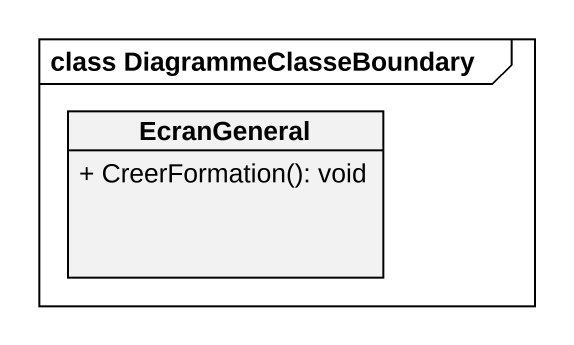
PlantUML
@startuml
mainframe class DiagrammeClasseBoundary
hide circle
hide empty members
skinparam classAttributeIconSize 0
class EcranGeneral {
  + CreerFormation(): void
}
@enduml
